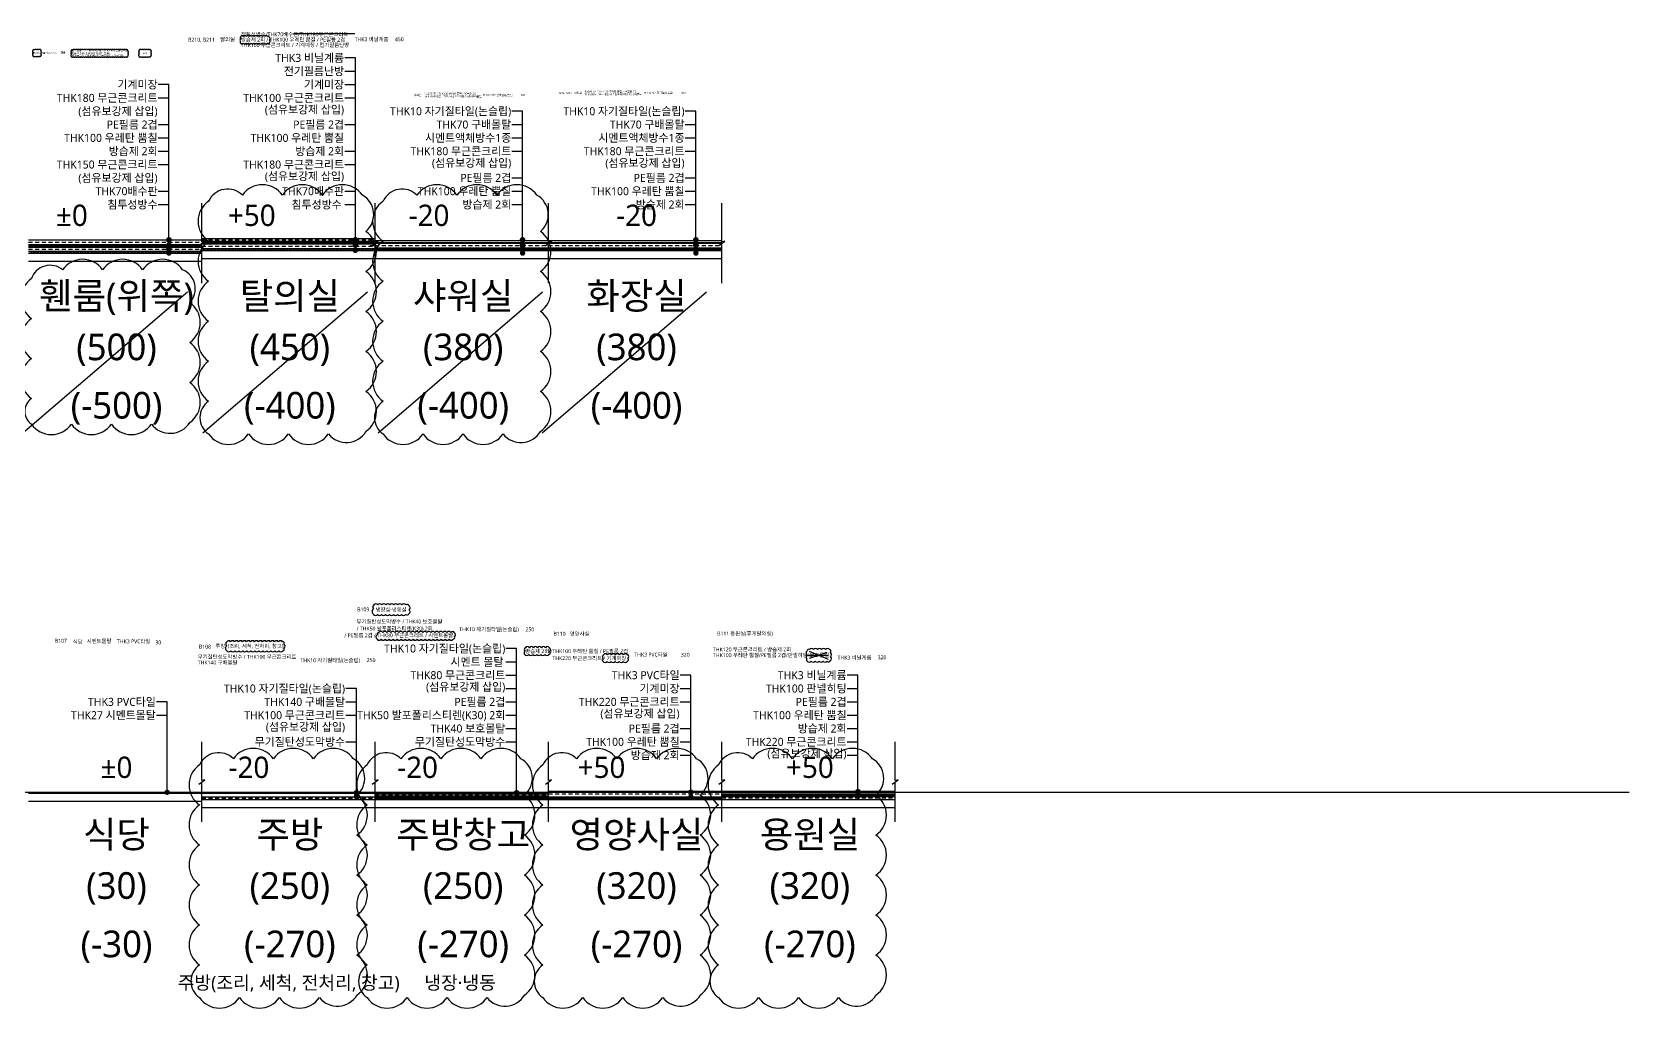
# Model space of a CAD drawing. Header units: millimetres. Extents: x 14892468 to 15300900, y -3565850 to -3401345.
# Drawn here: x 15048828 to 15108717, y -3485197 to -3448590 of the extents above; entities that cross this region are included whole.
import ezdxf
from ezdxf.enums import TextEntityAlignment as Align

# ---------------------------------------------------------------- set-up
doc = ezdxf.new("R2010")
doc.units = ezdxf.units.MM
doc.header["$LTSCALE"] = 100
doc.header["$MEASUREMENT"] = 0
doc.linetypes.add('ACAD_ISO03W100', pattern=[30, 12, -18])
doc.linetypes.add('HID', pattern=[2.5, 1.5, -1])
doc.layers.get('0').update_dxf_attribs({"linetype": 'CONTINUOUS'})
doc.layers.get('Defpoints').update_dxf_attribs({"color": 171, "linetype": 'CONTINUOUS'})
for name, color, linetype in [('FIN', 9, 'CONTINUOUS'), ('FIN(아스콘)', 3, 'CONTINUOUS'), ('HAT-252', 252, 'CONTINUOUS'), ('INS', 9, 'BATTING'), ('LED', 7, 'CONTINUOUS'), ('SYM', 7, 'CONTINUOUS'), ('TEXT(MIN)', 7, 'CONTINUOUS'), ('TEXT-기입', 6, 'CONTINUOUS'), ('wire-meshes', 1, 'CONTINUOUS'), ('배수판', 5, 'CONTINUOUS')]:
    doc.layers.add(name, color=color, linetype=linetype)
doc.layers.add('VE변경사항적용-20220616', color=10, linetype='CONTINUOUS', plot=False)
doc.styles.add('CGS', font='cgse', dxfattribs={"bigfont": 'cgs'})
doc.styles.add('나눔바른고딕', font='NanumBarunGothic.ttf')
doc.linetypes.add('BATTING', pattern='A,0.0001,-0.1,[134,ltypeshp.shx,S=0.1,R=0,X=-0.1,Y=0],-0.2,[134,ltypeshp.shx,S=0.1,R=180,X=0.1,Y=0],-0.1', length=0.4001)
doc.dimstyles.new('NDIM 1200', dxfattribs={"dimscale": 500, "dimtxt": 3, "dimasz": 1, "dimexe": 2, "dimexo": 2, "dimgap": 1, "dimtad": 1, "dimdec": 0, "dimdsep": 46, "dimtxsty": 'CGS', "dimblk": 'DOT0', "dimcen": 1, "dimdle": 8, "dimclrd": 2, "dimclre": 2, "dimclrt": 2, "dimadec": 0, "dimazin": 0, "dimtfac": 1, "dimtdec": 0, "dimtix": 1, "dimtmove": 2, "dimatfit": 3, "dimldrblk": 'DOT0', "dimfxl": 1, "dimtolj": 1, "dimtzin": 0, "dimlwd": -1, "dimlwe": -1, "dimarcsym": 0})

# ---------------------------------------------------------------- blocks, each defined once
blk = doc.blocks.new('DOT0')
blk.add_line((-3, 0), (3, 0))
at = {"color": 6}
blk.add_circle((0, 0), 0.75, dxfattribs=at)

msp = doc.modelspace()

# ---------------------------------------------------------------- hatches: boundary and pattern name
at = {"layer": 'LED'}
h = msp.add_hatch(color=256, dxfattribs=at)
h.dxf.hatch_style = 1
edge = h.paths.add_edge_path()
edge.add_arc((15053963.8, -3456387.3), 108, 0, 360)
h = msp.add_hatch(color=256, dxfattribs=at)
h.dxf.hatch_style = 1
edge = h.paths.add_edge_path()
edge.add_arc((15053963.8, -3456587.3), 108, 0, 360)
h = msp.add_hatch(color=256, dxfattribs=at)
h.dxf.hatch_style = 1
edge = h.paths.add_edge_path()
edge.add_arc((15053963.8, -3456727.3), 108, 0, 360)
h = msp.add_hatch(color=256, dxfattribs=at)
h.dxf.hatch_style = 1
edge = h.paths.add_edge_path()
edge.add_arc((15060956.8, -3456387.3), 108, 0, 360)
h = msp.add_hatch(color=256, dxfattribs=at)
h.dxf.hatch_style = 1
edge = h.paths.add_edge_path()
edge.add_arc((15060956.8, -3456587.3), 108, 0, 360)
h = msp.add_hatch(color=256, dxfattribs=at)
h.dxf.hatch_style = 1
edge = h.paths.add_edge_path()
edge.add_arc((15067224.8, -3456387.3), 108, 0, 360)
h = msp.add_hatch(color=256, dxfattribs=at)
h.dxf.hatch_style = 1
edge = h.paths.add_edge_path()
edge.add_arc((15067224.8, -3456587.3), 108, 0, 360)
h = msp.add_hatch(color=256, dxfattribs=at)
h.dxf.hatch_style = 1
edge = h.paths.add_edge_path()
edge.add_arc((15067224.8, -3456727.3), 108, 0, 360)
h = msp.add_hatch(color=256, dxfattribs=at)
h.dxf.hatch_style = 1
edge = h.paths.add_edge_path()
edge.add_arc((15073724.8, -3456387.3), 108, 0, 360)
h = msp.add_hatch(color=256, dxfattribs=at)
h.dxf.hatch_style = 1
edge = h.paths.add_edge_path()
edge.add_arc((15073724.8, -3456587.3), 108, 0, 360)
h = msp.add_hatch(color=256, dxfattribs=at)
h.dxf.hatch_style = 1
edge = h.paths.add_edge_path()
edge.add_arc((15073724.8, -3456727.3), 108, 0, 360)
h = msp.add_hatch(color=256, dxfattribs=at)
h.dxf.hatch_style = 1
edge = h.paths.add_edge_path()
edge.add_arc((15060994, -3477127.6), 108, 0, 360)
h = msp.add_hatch(color=256, dxfattribs=at)
h.dxf.hatch_style = 1
edge = h.paths.add_edge_path()
edge.add_arc((15067002, -3477127.6), 108, 0, 360)
h = msp.add_hatch(color=256, dxfattribs=at)
h.dxf.hatch_style = 1
edge = h.paths.add_edge_path()
edge.add_arc((15073538.8, -3477107.6), 108, 0, 360)
h = msp.add_hatch(color=256, dxfattribs=at)
h.dxf.hatch_style = 1
edge = h.paths.add_edge_path()
edge.add_arc((15079799.8, -3477087.6), 108, 0, 360)

# ---------------------------------------------------------------- linework, layer by layer
at = {"ltscale": 0.1}
for p, q in [((15060933.8, -3448656.4), (15058630.8, -3448656.4)), ((15061697, -3456507.3), (15061508.8, -3456507.3)), ((15061697, -3456607.3), (15061508.8, -3456607.3)), ((15048490.4, -3463619.1), (15054663.4, -3458336.5)), ((15055240, -3463619.1), (15061413, -3458336.5)), ((15061805.3, -3463619.1), (15067978.3, -3458336.5)), ((15067954.8, -3463619.1), (15074127.8, -3458336.5)), ((15077915.1, -3471967.3), (15078698.1, -3471967.3)), ((15077967, -3471818.6), (15078680, -3472117.6)), ((15077986, -3472079.6), (15078646, -3471849.6))]:
    msp.add_line(p, q, dxfattribs=at)
for points in [[(15056649.6, -3449014.5, 0.5205671), (15056749.6, -3449014.5, 0.5205671), (15056849.6, -3449014.5, 0.5205671), (15056949.6, -3449014.5, 0.5205671), (15057049.6, -3449014.5, 0.5205671), (15057149.6, -3449014.5, 0.5205671), (15057249.6, -3449014.5, 0.5205671), (15057349.6, -3449014.5, 0.5205671), (15057449.6, -3449014.5, 0.5205671), (15057549.6, -3449014.5, 0.5205671), (15057649.6, -3449014.5, 0.5205671), (15057730.3, -3448995.2, 0.5205671), (15057730.3, -3448895.2, 0.5205671), (15057730.3, -3448795.2, 0.5205671), (15057664.9, -3448760.6, 0.5205671), (15057564.9, -3448760.6, 0.5205671), (15057464.9, -3448760.6, 0.5205671), (15057364.9, -3448760.6, 0.5205671), (15057264.9, -3448760.6, 0.5205671), (15057164.9, -3448760.6, 0.5205671), (15057064.9, -3448760.6, 0.5205671), (15056964.9, -3448760.6, 0.5205671), (15056864.9, -3448760.6, 0.5205671), (15056764.9, -3448760.6, 0.5205671), (15056664.9, -3448760.6, 0.5205671), (15056649.6, -3448845.2, 0.5205671), (15056649.6, -3448945.2, 0.5205671)], [(15055448.4, -3463667.8, 0.5205671), (15056948.4, -3463667.8, 0.5205671), (15058448.4, -3463667.8, 0.5205671), (15059948.4, -3463667.8, 0.5205671), (15061353.5, -3463573, 0.5205671), (15061353.5, -3462073, 0.5205671), (15061353.5, -3460573, 0.5205671), (15061353.5, -3459073, 0.5205671), (15061353.5, -3457573, 0.5205671), (15061353.5, -3456073, 0.5205671), (15061217.8, -3454708.7, 0.5205671), (15059717.8, -3454708.7, 0.5205671), (15058217.8, -3454708.7, 0.5205671), (15056717.8, -3454708.7, 0.5205671), (15055448.4, -3454939.4, 0.5205671), (15055448.4, -3456439.4, 0.5205671), (15055448.4, -3457939.4, 0.5205671), (15055448.4, -3459439.4, 0.5205671), (15055448.4, -3460939.4, 0.5205671), (15055448.4, -3462439.4, 0.5205671)], [(15061993.4, -3463667.8, 0.5205671), (15063493.4, -3463667.8, 0.5205671), (15064993.4, -3463667.8, 0.5205671), (15066493.4, -3463667.8, 0.5205671), (15067898.5, -3463573, 0.5205671), (15067898.5, -3462073, 0.5205671), (15067898.5, -3460573, 0.5205671), (15067898.5, -3459073, 0.5205671), (15067898.5, -3457573, 0.5205671), (15067898.5, -3456073, 0.5205671), (15067762.8, -3454708.7, 0.5205671), (15066262.8, -3454708.7, 0.5205671), (15064762.8, -3454708.7, 0.5205671), (15063262.8, -3454708.7, 0.5205671), (15061993.4, -3454939.4, 0.5205671), (15061993.4, -3456439.4, 0.5205671), (15061993.4, -3457939.4, 0.5205671), (15061993.4, -3459439.4, 0.5205671), (15061993.4, -3460939.4, 0.5205671), (15061993.4, -3462439.4, 0.5205671)], [(15048808, -3463297.6, 0.5205671), (15050308, -3463297.6, 0.5205671), (15051808, -3463297.6, 0.5205671), (15053308, -3463297.6, 0.5205671), (15054748.4, -3463237.9, 0.5205671), (15054748.4, -3461737.9, 0.5205671), (15054748.4, -3460237.9, 0.5205671), (15054748.4, -3458737.9, 0.5205671), (15054478.4, -3457507.9, 0.5205671), (15052978.4, -3457507.9, 0.5205671), (15051478.4, -3457507.9, 0.5205671), (15049978.4, -3457507.9, 0.5205671), (15048808, -3457837.6, 0.5205671), (15048808, -3459337.6, 0.5205671), (15048808, -3460837.6, 0.5205671), (15048808, -3462337.6, 0.5205671)], [(15061640.9, -3470434.5, 0.5205671), (15061790.9, -3470434.5, 0.5205671), (15061940.9, -3470434.5, 0.5205671), (15062090.9, -3470434.5, 0.5205671), (15062240.9, -3470434.5, 0.5205671), (15062390.9, -3470434.5, 0.5205671), (15062540.9, -3470434.5, 0.5205671), (15062690.9, -3470434.5, 0.5205671), (15062840.9, -3470434.5, 0.5205671), (15062965.5, -3470409.2, 0.5205671), (15062965.5, -3470259.2, 0.5205671), (15062965.5, -3470109.2, 0.5205671), (15062846.9, -3470077.8, 0.5205671), (15062696.9, -3470077.8, 0.5205671), (15062546.9, -3470077.8, 0.5205671), (15062396.9, -3470077.8, 0.5205671), (15062246.9, -3470077.8, 0.5205671), (15062096.9, -3470077.8, 0.5205671), (15061946.9, -3470077.8, 0.5205671), (15061796.9, -3470077.8, 0.5205671), (15061646.9, -3470077.8, 0.5205671), (15061640.9, -3470221.7, 0.5205671)], [(15061770.4, -3471365.6, 0.5205671), (15061920.4, -3471365.6, 0.5205671), (15062070.4, -3471365.6, 0.5205671), (15062220.4, -3471365.6, 0.5205671), (15062370.4, -3471365.6, 0.5205671), (15062520.4, -3471365.6, 0.5205671), (15062670.4, -3471365.6, 0.5205671), (15062820.4, -3471365.6, 0.5205671), (15062970.4, -3471365.6, 0.5205671), (15063120.4, -3471365.6, 0.5205671), (15063270.4, -3471365.6, 0.5205671), (15063420.4, -3471365.6, 0.5205671), (15063570.4, -3471365.6, 0.5205671), (15063720.4, -3471365.6, 0.5205671), (15063870.4, -3471365.6, 0.5205671), (15064020.4, -3471365.6, 0.5205671), (15064170.4, -3471365.6, 0.5205671), (15064320.4, -3471365.6, 0.5205671), (15064470.4, -3471365.6, 0.5205671), (15064620.4, -3471365.6, 0.5205671), (15064674.1, -3471269.3, 0.5205671), (15064674.1, -3471119.3, 0.5205671), (15064534.9, -3471108.4, 0.5205671), (15064384.9, -3471108.4, 0.5205671), (15064234.9, -3471108.4, 0.5205671), (15064084.9, -3471108.4, 0.5205671), (15063934.9, -3471108.4, 0.5205671), (15063784.9, -3471108.4, 0.5205671), (15063634.9, -3471108.4, 0.5205671), (15063484.9, -3471108.4, 0.5205671), (15063334.9, -3471108.4, 0.5205671), (15063184.9, -3471108.4, 0.5205671), (15063034.9, -3471108.4, 0.5205671), (15062884.9, -3471108.4, 0.5205671), (15062734.9, -3471108.4, 0.5205671), (15062584.9, -3471108.4, 0.5205671), (15062434.9, -3471108.4, 0.5205671), (15062284.9, -3471108.4, 0.5205671), (15062134.9, -3471108.4, 0.5205671), (15061984.9, -3471108.4, 0.5205671), (15061834.9, -3471108.4, 0.5205671), (15061770.4, -3471193.9, 0.5205671)], [(15056132, -3471797.7, 0.5205671), (15056282, -3471797.7, 0.5205671), (15056432, -3471797.7, 0.5205671), (15056582, -3471797.7, 0.5205671), (15056732, -3471797.7, 0.5205671), (15056882, -3471797.7, 0.5205671), (15057032, -3471797.7, 0.5205671), (15057182, -3471797.7, 0.5205671), (15057332, -3471797.7, 0.5205671), (15057482, -3471797.7, 0.5205671), (15057632, -3471797.7, 0.5205671), (15057782, -3471797.7, 0.5205671), (15057932, -3471797.7, 0.5205671), (15058082, -3471797.7, 0.5205671), (15058232, -3471797.7, 0.5205671), (15058285.1, -3471700.8, 0.5205671), (15058285.1, -3471550.8, 0.5205671), (15058227.8, -3471458.1, 0.5205671), (15058077.8, -3471458.1, 0.5205671), (15057927.8, -3471458.1, 0.5205671), (15057777.8, -3471458.1, 0.5205671), (15057627.8, -3471458.1, 0.5205671), (15057477.8, -3471458.1, 0.5205671), (15057327.8, -3471458.1, 0.5205671), (15057177.8, -3471458.1, 0.5205671), (15057027.8, -3471458.1, 0.5205671), (15056877.8, -3471458.1, 0.5205671), (15056727.8, -3471458.1, 0.5205671), (15056577.8, -3471458.1, 0.5205671), (15056427.8, -3471458.1, 0.5205671), (15056277.8, -3471458.1, 0.5205671), (15056132, -3471462.3, 0.5205671), (15056132, -3471612.3, 0.5205671)], [(15067314.1, -3471935.3, 0.5205671), (15067464.1, -3471935.3, 0.5205671), (15067614.1, -3471935.3, 0.5205671), (15067764.1, -3471935.3, 0.5205671), (15067914.1, -3471935.3, 0.5205671), (15068064.1, -3471935.3, 0.5205671), (15068214.1, -3471935.3, 0.5205671), (15068246.2, -3471817.4, 0.5205671), (15068231.2, -3471682.4, 0.5205671), (15068081.2, -3471682.4, 0.5205671), (15067931.2, -3471682.4, 0.5205671), (15067781.2, -3471682.4, 0.5205671), (15067631.2, -3471682.4, 0.5205671), (15067481.2, -3471682.4, 0.5205671), (15067331.2, -3471682.4, 0.5205671), (15067314.1, -3471815.4, 0.5205671)], [(15077893.3, -3472186.5, 0.5205671), (15078043.3, -3472186.5, 0.5205671), (15078193.3, -3472186.5, 0.5205671), (15078343.3, -3472186.5, 0.5205671), (15078493.3, -3472186.5, 0.5205671), (15078643.3, -3472186.5, 0.5205671), (15078772.2, -3472165.4, 0.5205671), (15078772.2, -3472015.4, 0.5205671), (15078772.2, -3471865.4, 0.5205671), (15078738.8, -3471748.9, 0.5205671), (15078588.8, -3471748.9, 0.5205671), (15078438.8, -3471748.9, 0.5205671), (15078288.8, -3471748.9, 0.5205671), (15078138.8, -3471748.9, 0.5205671), (15077988.8, -3471748.9, 0.5205671), (15077893.3, -3471803.4, 0.5205671), (15077893.3, -3471953.4, 0.5205671), (15077893.3, -3472103.4, 0.5205671)], [(15070246.1, -3472200.3, 0.5205671), (15070396.1, -3472200.3, 0.5205671), (15070546.1, -3472200.3, 0.5205671), (15070696.1, -3472200.3, 0.5205671), (15070846.1, -3472200.3, 0.5205671), (15070996.1, -3472200.3, 0.5205671), (15071146.1, -3472200.3, 0.5205671), (15071178.2, -3472082.4, 0.5205671), (15071163.2, -3471947.4, 0.5205671), (15071013.2, -3471947.4, 0.5205671), (15070863.2, -3471947.4, 0.5205671), (15070713.2, -3471947.4, 0.5205671), (15070563.2, -3471947.4, 0.5205671), (15070413.2, -3471947.4, 0.5205671), (15070263.2, -3471947.4, 0.5205671), (15070246.1, -3472080.4, 0.5205671)], [(15055110.4, -3484806.8, 0.5205671), (15056610.4, -3484806.8, 0.5205671), (15058110.4, -3484806.8, 0.5205671), (15059610.4, -3484806.8, 0.5205671), (15061015.5, -3484712, 0.5205671), (15061015.5, -3483212, 0.5205671), (15061015.5, -3481712, 0.5205671), (15061015.5, -3480212, 0.5205671), (15061015.5, -3478712, 0.5205671), (15061015.5, -3477212, 0.5205671), (15060879.8, -3475847.7, 0.5205671), (15059379.8, -3475847.7, 0.5205671), (15057879.8, -3475847.7, 0.5205671), (15056379.8, -3475847.7, 0.5205671), (15055110.4, -3476078.4, 0.5205671), (15055110.4, -3477578.4, 0.5205671), (15055110.4, -3479078.4, 0.5205671), (15055110.4, -3480578.4, 0.5205671), (15055110.4, -3482078.4, 0.5205671), (15055110.4, -3483578.4, 0.5205671)], [(15061395.4, -3484806.8, 0.5205671), (15062895.4, -3484806.8, 0.5205671), (15064395.4, -3484806.8, 0.5205671), (15065895.4, -3484806.8, 0.5205671), (15067300.5, -3484712, 0.5205671), (15067300.5, -3483212, 0.5205671), (15067300.5, -3481712, 0.5205671), (15067300.5, -3480212, 0.5205671), (15067300.5, -3478712, 0.5205671), (15067300.5, -3477212, 0.5205671), (15067164.8, -3475847.7, 0.5205671), (15065664.8, -3475847.7, 0.5205671), (15064164.8, -3475847.7, 0.5205671), (15062664.8, -3475847.7, 0.5205671), (15061395.4, -3476078.4, 0.5205671), (15061395.4, -3477578.4, 0.5205671), (15061395.4, -3479078.4, 0.5205671), (15061395.4, -3480578.4, 0.5205671), (15061395.4, -3482078.4, 0.5205671), (15061395.4, -3483578.4, 0.5205671)], [(15067984.4, -3484806.8, 0.5205671), (15069484.4, -3484806.8, 0.5205671), (15070984.4, -3484806.8, 0.5205671), (15072484.4, -3484806.8, 0.5205671), (15073889.5, -3484712, 0.5205671), (15073889.5, -3483212, 0.5205671), (15073889.5, -3481712, 0.5205671), (15073889.5, -3480212, 0.5205671), (15073889.5, -3478712, 0.5205671), (15073889.5, -3477212, 0.5205671), (15073753.8, -3475847.7, 0.5205671), (15072253.8, -3475847.7, 0.5205671), (15070753.8, -3475847.7, 0.5205671), (15069253.8, -3475847.7, 0.5205671), (15067984.4, -3476078.4, 0.5205671), (15067984.4, -3477578.4, 0.5205671), (15067984.4, -3479078.4, 0.5205671), (15067984.4, -3480578.4, 0.5205671), (15067984.4, -3482078.4, 0.5205671), (15067984.4, -3483578.4, 0.5205671)], [(15074573.4, -3484806.8, 0.5205671), (15076073.4, -3484806.8, 0.5205671), (15077573.4, -3484806.8, 0.5205671), (15079073.4, -3484806.8, 0.5205671), (15080478.5, -3484712, 0.5205671), (15080478.5, -3483212, 0.5205671), (15080478.5, -3481712, 0.5205671), (15080478.5, -3480212, 0.5205671), (15080478.5, -3478712, 0.5205671), (15080478.5, -3477212, 0.5205671), (15080342.8, -3475847.7, 0.5205671), (15078842.8, -3475847.7, 0.5205671), (15077342.8, -3475847.7, 0.5205671), (15075842.8, -3475847.7, 0.5205671), (15074573.4, -3476078.4, 0.5205671), (15074573.4, -3477578.4, 0.5205671), (15074573.4, -3479078.4, 0.5205671), (15074573.4, -3480578.4, 0.5205671), (15074573.4, -3482078.4, 0.5205671), (15074573.4, -3483578.4, 0.5205671)]]:
    msp.add_lwpolyline(points, format="xyb", close=True)
at = {"color": 2, "ltscale": 0.1}
for points in [[(15055197, -3456787.3), (15061697, -3456787.3)], [(15061697, -3456787.3), (15068197, -3456787.3)], [(15068197, -3456787.3), (15074697, -3456787.3)], [(15048697, -3456887.3), (15055197, -3456887.3)], [(15048697, -3457187.3), (15055197, -3457187.3)], [(15055197, -3457087.3), (15061697, -3457087.3)], [(15061697, -3457087.3), (15068197, -3457087.3)], [(15068197, -3457087.3), (15074697, -3457087.3)], [(15048697, -3477137.6), (15055197, -3477137.6)], [(15048697, -3477437.6), (15055197, -3477437.6)], [(15055197, -3477377.6), (15061697, -3477377.6)], [(15055197, -3477677.6), (15061697, -3477677.6)], [(15061697, -3477377.6), (15068197, -3477377.6)], [(15061697, -3477677.6), (15068197, -3477677.6)], [(15068197, -3477377.6), (15074697, -3477377.6)], [(15068197, -3477677.6), (15074697, -3477677.6)], [(15074697, -3477377.6), (15081197, -3477377.6)], [(15074697, -3477677.6), (15081197, -3477677.6)]]:
    msp.add_lwpolyline(points, dxfattribs=at)
at = {"layer": 'Defpoints', "ltscale": 0.1}
msp.add_line((15108716.8, -3477107.6), (14988529.8, -3477107.6), dxfattribs=at)
at = {"layer": 'FIN', "ltscale": 0.1}
for points in [[(15055197, -3456337.3), (15061697, -3456337.3)], [(15061697, -3456407.3), (15068197, -3456407.3)], [(15061697, -3456417.3), (15068197, -3456417.3)], [(15068197, -3456407.3), (15074697, -3456407.3)], [(15068197, -3456417.3), (15074697, -3456417.3)], [(15048697, -3477107.6), (15055197, -3477107.6)], [(15048697, -3477110.6), (15055197, -3477110.6)], [(15055197, -3477127.6), (15061697, -3477127.6)], [(15055197, -3477137.6), (15061697, -3477137.6)], [(15061697, -3477127.6), (15068197, -3477127.6)], [(15061697, -3477137.6), (15068197, -3477137.6)], [(15068197, -3477057.6), (15074697, -3477057.6)], [(15074697, -3477057.6), (15081197, -3477057.6)], [(15074697, -3477060.6), (15081197, -3477060.6)], [(15061697, -3477337.6), (15068197, -3477337.6)]]:
    msp.add_lwpolyline(points, dxfattribs=at)
at = {"layer": 'FIN(아스콘)', "ltscale": 0.1}
for points in [[(15048697, -3456387.3), (15055197, -3456387.3)], [(15048697, -3456567.3), (15055197, -3456567.3)], [(15048697, -3456667.3), (15055197, -3456667.3)], [(15055197, -3456340.3), (15061697, -3456340.3)], [(15055197, -3456437.3), (15061697, -3456437.3)], [(15055197, -3456537.3), (15061697, -3456537.3)], [(15055197, -3456717.3), (15061697, -3456717.3)], [(15061697, -3456507.3), (15068197, -3456507.3)], [(15061697, -3456687.3), (15068197, -3456687.3)], [(15068197, -3456507.3), (15074697, -3456507.3)], [(15068197, -3456687.3), (15074697, -3456687.3)], [(15048697, -3456817.3), (15055197, -3456817.3)], [(15068197, -3477060.6), (15074697, -3477060.6)], [(15055197, -3477277.6), (15061697, -3477277.6)], [(15061697, -3477157.6), (15068197, -3477157.6)], [(15061697, -3477237.6), (15068197, -3477237.6)], [(15068197, -3477277.6), (15074697, -3477277.6)], [(15074697, -3477157.6), (15081197, -3477157.6)], [(15074697, -3477257.6), (15081197, -3477257.6)]]:
    msp.add_lwpolyline(points, dxfattribs=at)
at = {"layer": 'HAT-252', "linetype": 'HID', "ltscale": 0.1}
for points in [[(15061697, -3456782.3), (15055197, -3456782.3)], [(15061697, -3456497.3), (15068197, -3456497.3)], [(15068197, -3456497.3), (15074697, -3456497.3)], [(15055197, -3456882.3), (15048697, -3456882.3)], [(15055196.3, -3477372.6), (15061696.3, -3477372.6)], [(15061696.3, -3477372.6), (15068196.3, -3477372.6)]]:
    msp.add_lwpolyline(points, dxfattribs=at)
at = {"layer": 'HAT-252', "ltscale": 0.1}
for points in [[(15061697, -3456487.3), (15068197, -3456487.3)], [(15068197, -3456487.3), (15074697, -3456487.3)]]:
    msp.add_lwpolyline(points, dxfattribs=at)
at = {"layer": 'INS', "ltscale": 1.2}
for points in [[(15048697, -3456617.3), (15055197, -3456617.3)], [(15055197, -3456487.3), (15061697, -3456487.3)], [(15061697, -3456737.3), (15068197, -3456737.3)], [(15068197, -3456737.3), (15074697, -3456737.3)], [(15068197, -3477327.6), (15074697, -3477327.6)], [(15074697, -3477207.6), (15081197, -3477207.6)]]:
    msp.add_lwpolyline(points, dxfattribs=at)
at = {"layer": 'INS', "ltscale": 0.6}
for points in [[(15061697, -3477262.6), (15068197, -3477262.6)], [(15061697, -3477312.6), (15068197, -3477312.6)]]:
    msp.add_lwpolyline(points, dxfattribs=at)
at = {"layer": 'INS', "linetype": 'Continuous', "ltscale": 0.1}
msp.add_lwpolyline([(15061697, -3477287.6), (15068197, -3477287.6)], dxfattribs=at)
at = {"layer": 'SYM', "color": 251, "ltscale": 1000, "true_color": 0x636466}
for points in [[(15055197, -3458014.9), (15055197, -3456568.9), (15055087, -3456595.9), (15055307, -3456433.9), (15055197, -3456460.9), (15055197, -3455014.9)], [(15061697, -3458014.9), (15061697, -3456568.9), (15061587, -3456595.9), (15061807, -3456433.9), (15061697, -3456460.9), (15061697, -3455014.9)], [(15068197, -3458014.9), (15068197, -3456568.9), (15068087, -3456595.9), (15068307, -3456433.9), (15068197, -3456460.9), (15068197, -3455014.9)], [(15074697, -3458014.9), (15074697, -3456568.9), (15074587, -3456595.9), (15074807, -3456433.9), (15074697, -3456460.9), (15074697, -3455014.9)], [(15055197, -3478215.2), (15055197, -3476769.2), (15055087, -3476796.2), (15055307, -3476634.2), (15055197, -3476661.2), (15055197, -3475215.2)], [(15061697, -3478215.2), (15061697, -3476769.2), (15061587, -3476796.2), (15061807, -3476634.2), (15061697, -3476661.2), (15061697, -3475215.2)], [(15068197, -3478215.2), (15068197, -3476769.2), (15068087, -3476796.2), (15068307, -3476634.2), (15068197, -3476661.2), (15068197, -3475215.2)], [(15074697, -3478215.2), (15074697, -3476769.2), (15074587, -3476796.2), (15074807, -3476634.2), (15074697, -3476661.2), (15074697, -3475215.2)], [(15081197, -3478215.2), (15081197, -3476769.2), (15081087, -3476796.2), (15081307, -3476634.2), (15081197, -3476661.2), (15081197, -3475215.2)]]:
    msp.add_lwpolyline(points, dxfattribs=at)
at = {"layer": 'TEXT(MIN)', "ltscale": 10000}
for p, q in [((15060556.8, -3450062.7), (15060956.8, -3450062.7)), ((15060556.8, -3450562.7), (15060956.8, -3450562.7)), ((15053563.8, -3451062.7), (15053963.8, -3451062.7)), ((15060556.8, -3451062.7), (15060956.8, -3451062.7)), ((15053563.8, -3452062.7), (15053963.8, -3452062.7)), ((15053563.8, -3452562.7), (15053963.8, -3452562.7)), ((15060556.8, -3452062.7), (15060956.8, -3452062.7)), ((15066824.8, -3452062.7), (15067224.8, -3452062.7)), ((15066824.8, -3452562.7), (15067224.8, -3452562.7)), ((15073324.8, -3452062.7), (15073724.8, -3452062.7)), ((15073324.8, -3452562.7), (15073724.8, -3452562.7)), ((15053563.8, -3453062.7), (15053963.8, -3453062.7)), ((15060556.8, -3453062.7), (15060956.8, -3453062.7)), ((15066824.8, -3453062.7), (15067224.8, -3453062.7)), ((15073324.8, -3453062.7), (15073724.8, -3453062.7)), ((15053563.8, -3453562.7), (15053963.8, -3453562.7)), ((15060556.8, -3453562.7), (15060956.8, -3453562.7)), ((15066824.8, -3454062.7), (15067224.8, -3454062.7)), ((15073324.8, -3454062.7), (15073724.8, -3454062.7)), ((15053563.8, -3454562.7), (15053963.8, -3454562.7)), ((15060556.8, -3454562.7), (15060956.8, -3454562.7)), ((15066824.8, -3454562.7), (15067224.8, -3454562.7)), ((15073324.8, -3454562.7), (15073724.8, -3454562.7)), ((15053563.8, -3455062.7), (15053963.8, -3455062.7)), ((15060556.8, -3455062.7), (15060956.8, -3455062.7)), ((15066824.8, -3455062.7), (15067224.8, -3455062.7)), ((15073324.8, -3455062.7), (15073724.8, -3455062.7)), ((15066602, -3472213), (15067002, -3472213)), ((15066602, -3472713), (15067002, -3472713)), ((15066602, -3473213), (15067002, -3473213)), ((15073138.8, -3473213), (15073538.8, -3473213)), ((15079399.8, -3473213), (15079799.8, -3473213)), ((15060594, -3473713), (15060994, -3473713)), ((15066602, -3473713), (15067002, -3473713)), ((15073138.8, -3473713), (15073538.8, -3473713)), ((15079399.8, -3473713), (15079799.8, -3473713)), ((15053499, -3474213), (15053899, -3474213)), ((15060594, -3474213), (15060994, -3474213)), ((15066602, -3474213), (15067002, -3474213)), ((15066602, -3474713), (15067002, -3474713)), ((15073138.8, -3474713), (15073538.8, -3474713)), ((15079399.8, -3474213), (15079799.8, -3474213)), ((15079399.8, -3474713), (15079799.8, -3474713)), ((15060594, -3475213), (15060994, -3475213)), ((15066602, -3475213), (15067002, -3475213)), ((15073138.8, -3475213), (15073538.8, -3475213)), ((15079399.8, -3475213), (15079799.8, -3475213)), ((15073138.8, -3475713), (15073538.8, -3475713)), ((15079399.8, -3475713), (15079799.8, -3475713))]:
    msp.add_line(p, q, dxfattribs=at)
at = {"layer": 'VE변경사항적용-20220616', "linetype": 'ACAD_ISO03W100'}
for points in [[(15048868.2, -3449492.9, 0.5205671), (15048943.2, -3449492.9, 0.5205671), (15049018.2, -3449492.9, 0.5205671), (15049093.2, -3449492.9, 0.5205671), (15049162, -3449486.7, 0.5205671), (15049162, -3449411.7, 0.5205671), (15049162, -3449336.7, 0.5205671), (15049158.4, -3449265.3, 0.5205671), (15049083.4, -3449265.3, 0.5205671), (15049008.4, -3449265.3, 0.5205671), (15048933.4, -3449265.3, 0.5205671), (15048868.2, -3449275.1, 0.5205671), (15048868.2, -3449350.1, 0.5205671), (15048868.2, -3449425.1, 0.5205671)], [(15050309.2, -3449514.5, 0.5205671), (15050384.2, -3449514.5, 0.5205671), (15050459.2, -3449514.5, 0.5205671), (15050534.2, -3449514.5, 0.5205671), (15050609.2, -3449514.5, 0.5205671), (15050684.2, -3449514.5, 0.5205671), (15050759.2, -3449514.5, 0.5205671), (15050834.2, -3449514.5, 0.5205671), (15050909.2, -3449514.5, 0.5205671), (15050984.2, -3449514.5, 0.5205671), (15051059.2, -3449514.5, 0.5205671), (15051134.2, -3449514.5, 0.5205671), (15051209.2, -3449514.5, 0.5205671), (15051284.2, -3449514.5, 0.5205671), (15051359.2, -3449514.5, 0.5205671), (15051434.2, -3449514.5, 0.5205671), (15051509.2, -3449514.5, 0.5205671), (15051584.2, -3449514.5, 0.5205671), (15051659.2, -3449514.5, 0.5205671), (15051734.2, -3449514.5, 0.5205671), (15051809.2, -3449514.5, 0.5205671), (15051884.2, -3449514.5, 0.5205671), (15051959.2, -3449514.5, 0.5205671), (15052034.2, -3449514.5, 0.5205671), (15052109.2, -3449514.5, 0.5205671), (15052184.2, -3449514.5, 0.5205671), (15052259.2, -3449514.5, 0.5205671), (15052334.2, -3449514.5, 0.5205671), (15052409.2, -3449514.5, 0.5205671), (15052427.4, -3449457.7, 0.5205671), (15052427.4, -3449382.7, 0.5205671), (15052427.4, -3449307.7, 0.5205671), (15052395.1, -3449265, 0.5205671), (15052320.1, -3449265, 0.5205671), (15052245.1, -3449265, 0.5205671), (15052170.1, -3449265, 0.5205671), (15052095.1, -3449265, 0.5205671), (15052020.1, -3449265, 0.5205671), (15051945.1, -3449265, 0.5205671), (15051870.1, -3449265, 0.5205671), (15051795.1, -3449265, 0.5205671), (15051720.1, -3449265, 0.5205671), (15051645.1, -3449265, 0.5205671), (15051570.1, -3449265, 0.5205671), (15051495.1, -3449265, 0.5205671), (15051420.1, -3449265, 0.5205671), (15051345.1, -3449265, 0.5205671), (15051270.1, -3449265, 0.5205671), (15051195.1, -3449265, 0.5205671), (15051120.1, -3449265, 0.5205671), (15051045.1, -3449265, 0.5205671), (15050970.1, -3449265, 0.5205671), (15050895.1, -3449265, 0.5205671), (15050820.1, -3449265, 0.5205671), (15050745.1, -3449265, 0.5205671), (15050670.1, -3449265, 0.5205671), (15050595.1, -3449265, 0.5205671), (15050520.1, -3449265, 0.5205671), (15050445.1, -3449265, 0.5205671), (15050370.1, -3449265, 0.5205671), (15050309.2, -3449279.1, 0.5205671), (15050309.2, -3449354.1, 0.5205671), (15050309.2, -3449429.1, 0.5205671)], [(15052849, -3449512.3, 0.5205671), (15052924, -3449512.3, 0.5205671), (15052999, -3449512.3, 0.5205671), (15053074, -3449512.3, 0.5205671), (15053149, -3449512.3, 0.5205671), (15053224, -3449512.3, 0.5205671), (15053287, -3449500.2, 0.5205671), (15053287, -3449425.2, 0.5205671), (15053287, -3449350.2, 0.5205671), (15053287, -3449275.2, 0.5205671), (15053222.2, -3449265, 0.5205671), (15053147.2, -3449265, 0.5205671), (15053072.2, -3449265, 0.5205671), (15052997.2, -3449265, 0.5205671), (15052922.2, -3449265, 0.5205671), (15052849, -3449266.8, 0.5205671), (15052849, -3449341.8, 0.5205671), (15052849, -3449416.8, 0.5205671)]]:
    msp.add_lwpolyline(points, format="xyb", close=True, dxfattribs=at)
at = {"layer": 'wire-meshes', "linetype": 'HID'}
for points in [[(15048697, -3456477.3), (15055197, -3456477.3)], [(15048697, -3456742.3), (15055197, -3456742.3)], [(15055197, -3456387.3), (15061697, -3456387.3)], [(15055197, -3456627.3), (15061697, -3456627.3)], [(15061697, -3456597.3), (15068197, -3456597.3)], [(15068197, -3456597.3), (15074697, -3456597.3)], [(15055197, -3477327.6), (15061697, -3477327.6)], [(15061697, -3477197.6), (15068197, -3477197.6)], [(15068197, -3477167.6), (15074697, -3477167.6)], [(15074697, -3477317.6), (15081197, -3477317.6)]]:
    msp.add_lwpolyline(points, dxfattribs=at)
at = {"layer": '배수판'}
for points in [[(15055197, -3456717.3), (15055236.7, -3456717.3), (15055264.5, -3456782.3), (15055304.3, -3456782.3), (15055332, -3456717.3), (15055371.8, -3456717.3), (15055399.5, -3456782.3), (15055439.3, -3456782.3), (15055467.1, -3456717.3), (15055506.8, -3456717.3), (15055534.6, -3456782.3), (15055574.3, -3456782.3), (15055602.1, -3456717.3), (15055641.8, -3456717.3), (15055669.6, -3456782.3), (15055709.3, -3456782.3), (15055737.1, -3456717.3), (15055776.8, -3456717.3), (15055804.6, -3456782.3), (15055844.3, -3456782.3), (15055872.1, -3456717.3), (15055911.8, -3456717.3), (15055939.6, -3456782.3), (15055979.3, -3456782.3), (15056007.1, -3456717.3), (15056046.8, -3456717.3), (15056074.6, -3456782.3), (15056114.3, -3456782.3), (15056142.1, -3456717.3), (15056181.8, -3456717.3), (15056209.6, -3456782.3), (15056249.3, -3456782.3), (15056277.1, -3456717.3), (15056316.9, -3456717.3), (15056344.6, -3456782.3), (15056384.4, -3456782.3), (15056412.1, -3456717.3), (15056451.9, -3456717.3), (15056479.6, -3456782.3), (15056519.4, -3456782.3), (15056547.2, -3456717.3), (15056586.9, -3456717.3), (15056614.7, -3456782.3), (15056654.4, -3456782.3), (15056682.2, -3456717.3), (15056721.9, -3456717.3), (15056749.7, -3456782.3), (15056789.4, -3456782.3), (15056817.2, -3456717.3), (15056856.9, -3456717.3), (15056884.7, -3456782.3), (15056924.4, -3456782.3), (15056952.2, -3456717.3), (15056991.9, -3456717.3), (15057019.7, -3456782.3), (15057059.4, -3456782.3), (15057087.2, -3456717.3), (15057126.9, -3456717.3), (15057154.7, -3456782.3), (15057194.4, -3456782.3), (15057222.2, -3456717.3), (15057261.9, -3456717.3), (15057289.7, -3456782.3), (15057329.4, -3456782.3), (15057357.2, -3456717.3), (15057397, -3456717.3), (15057424.7, -3456782.3), (15057464.5, -3456782.3), (15057492.2, -3456717.3), (15057532, -3456717.3), (15057559.8, -3456782.3), (15057599.5, -3456782.3), (15057627.3, -3456717.3), (15057667, -3456717.3), (15057694.8, -3456782.3), (15057734.5, -3456782.3), (15057762.3, -3456717.3), (15057802, -3456717.3), (15057829.8, -3456782.3), (15057869.5, -3456782.3), (15057897.3, -3456717.3), (15057937, -3456717.3), (15057964.8, -3456782.3), (15058004.5, -3456782.3), (15058032.3, -3456717.3), (15058072, -3456717.3), (15058099.8, -3456782.3), (15058139.5, -3456782.3), (15058167.3, -3456717.3), (15058207, -3456717.3), (15058234.8, -3456782.3), (15058274.5, -3456782.3), (15058302.3, -3456717.3), (15058342, -3456717.3), (15058369.8, -3456782.3), (15058409.5, -3456782.3), (15058437.3, -3456717.3), (15058477.1, -3456717.3), (15058504.8, -3456782.3), (15058544.6, -3456782.3), (15058572.3, -3456717.3), (15058612.1, -3456717.3), (15058639.9, -3456782.3), (15058679.6, -3456782.3), (15058707.4, -3456717.3), (15058747.1, -3456717.3), (15058774.9, -3456782.3), (15058814.6, -3456782.3), (15058842.4, -3456717.3), (15058882.1, -3456717.3), (15058909.9, -3456782.3), (15058949.6, -3456782.3), (15058977.4, -3456717.3), (15059017.1, -3456717.3), (15059044.9, -3456782.3), (15059084.6, -3456782.3), (15059112.4, -3456717.3), (15059152.1, -3456717.3), (15059179.9, -3456782.3), (15059219.6, -3456782.3), (15059247.4, -3456717.3), (15059287.1, -3456717.3), (15059314.9, -3456782.3), (15059354.6, -3456782.3), (15059382.4, -3456717.3), (15059422.1, -3456717.3), (15059449.9, -3456782.3), (15059489.7, -3456782.3), (15059517.4, -3456717.3), (15059557.2, -3456717.3), (15059584.9, -3456782.3), (15059624.7, -3456782.3), (15059652.4, -3456717.3), (15059692.2, -3456717.3), (15059720, -3456782.3), (15059759.7, -3456782.3), (15059787.5, -3456717.3), (15059827.2, -3456717.3), (15059855, -3456782.3), (15059894.7, -3456782.3), (15059922.5, -3456717.3), (15059962.2, -3456717.3), (15059990, -3456782.3), (15060029.7, -3456782.3), (15060057.5, -3456717.3), (15060097.2, -3456717.3), (15060125, -3456782.3), (15060164.7, -3456782.3), (15060192.5, -3456717.3), (15060232.2, -3456717.3), (15060260, -3456782.3), (15060299.7, -3456782.3), (15060327.5, -3456717.3), (15060367.2, -3456717.3), (15060395, -3456782.3), (15060434.7, -3456782.3), (15060462.5, -3456717.3), (15060502.2, -3456717.3), (15060530, -3456782.3), (15060569.8, -3456782.3), (15060597.5, -3456717.3), (15060637.3, -3456717.3), (15060665, -3456782.3), (15060704.8, -3456782.3), (15060732.6, -3456717.3), (15060772.3, -3456717.3), (15060800.1, -3456782.3), (15060839.8, -3456782.3), (15060867.6, -3456717.3), (15060907.3, -3456717.3), (15060935.1, -3456782.3), (15060974.8, -3456782.3), (15061002.6, -3456717.3), (15061042.3, -3456717.3), (15061070.1, -3456782.3), (15061109.8, -3456782.3), (15061137.6, -3456717.3), (15061177.3, -3456717.3), (15061205.1, -3456782.3), (15061244.8, -3456782.3), (15061272.6, -3456717.3), (15061312.3, -3456717.3), (15061340.1, -3456782.3), (15061379.8, -3456782.3), (15061407.6, -3456717.3), (15061447.3, -3456717.3), (15061475.1, -3456782.3), (15061514.8, -3456782.3), (15061542.6, -3456717.3), (15061582.3, -3456717.3), (15061610.1, -3456782.3), (15061649.9, -3456782.3), (15061677.6, -3456717.3), (15061697, -3456717.3)], [(15048804.3, -3456882.3), (15048832, -3456817.3), (15048871.8, -3456817.3), (15048899.5, -3456882.3), (15048939.3, -3456882.3), (15048967.1, -3456817.3), (15049006.8, -3456817.3), (15049034.6, -3456882.3), (15049074.3, -3456882.3), (15049102.1, -3456817.3), (15049141.8, -3456817.3), (15049169.6, -3456882.3), (15049209.3, -3456882.3), (15049237.1, -3456817.3), (15049276.8, -3456817.3), (15049304.6, -3456882.3), (15049344.3, -3456882.3), (15049372.1, -3456817.3), (15049411.8, -3456817.3), (15049439.6, -3456882.3), (15049479.3, -3456882.3), (15049507.1, -3456817.3), (15049546.8, -3456817.3), (15049574.6, -3456882.3), (15049614.3, -3456882.3), (15049642.1, -3456817.3), (15049681.8, -3456817.3), (15049709.6, -3456882.3), (15049749.3, -3456882.3), (15049777.1, -3456817.3), (15049816.9, -3456817.3), (15049844.6, -3456882.3), (15049884.4, -3456882.3), (15049912.1, -3456817.3), (15049951.9, -3456817.3), (15049979.6, -3456882.3), (15050019.4, -3456882.3), (15050047.2, -3456817.3), (15050086.9, -3456817.3), (15050114.7, -3456882.3), (15050154.4, -3456882.3), (15050182.2, -3456817.3), (15050221.9, -3456817.3), (15050249.7, -3456882.3), (15050289.4, -3456882.3), (15050317.2, -3456817.3), (15050356.9, -3456817.3), (15050384.7, -3456882.3), (15050424.4, -3456882.3), (15050452.2, -3456817.3), (15050491.9, -3456817.3), (15050519.7, -3456882.3), (15050559.4, -3456882.3), (15050587.2, -3456817.3), (15050626.9, -3456817.3), (15050654.7, -3456882.3), (15050694.4, -3456882.3), (15050722.2, -3456817.3), (15050761.9, -3456817.3), (15050789.7, -3456882.3), (15050829.4, -3456882.3), (15050857.2, -3456817.3), (15050897, -3456817.3), (15050924.7, -3456882.3), (15050964.5, -3456882.3), (15050992.2, -3456817.3), (15051032, -3456817.3), (15051059.8, -3456882.3), (15051099.5, -3456882.3), (15051127.3, -3456817.3), (15051167, -3456817.3), (15051194.8, -3456882.3), (15051234.5, -3456882.3), (15051262.3, -3456817.3), (15051302, -3456817.3), (15051329.8, -3456882.3), (15051369.5, -3456882.3), (15051397.3, -3456817.3), (15051437, -3456817.3), (15051464.8, -3456882.3), (15051504.5, -3456882.3), (15051532.3, -3456817.3), (15051572, -3456817.3), (15051599.8, -3456882.3), (15051639.5, -3456882.3), (15051667.3, -3456817.3), (15051707, -3456817.3), (15051734.8, -3456882.3), (15051774.5, -3456882.3), (15051802.3, -3456817.3), (15051842, -3456817.3), (15051869.8, -3456882.3), (15051909.5, -3456882.3), (15051937.3, -3456817.3), (15051977.1, -3456817.3), (15052004.8, -3456882.3), (15052044.6, -3456882.3), (15052072.3, -3456817.3), (15052112.1, -3456817.3), (15052139.9, -3456882.3), (15052179.6, -3456882.3), (15052207.4, -3456817.3), (15052247.1, -3456817.3), (15052274.9, -3456882.3), (15052314.6, -3456882.3), (15052342.4, -3456817.3), (15052382.1, -3456817.3), (15052409.9, -3456882.3), (15052449.6, -3456882.3), (15052477.4, -3456817.3), (15052517.1, -3456817.3), (15052544.9, -3456882.3), (15052584.6, -3456882.3), (15052612.4, -3456817.3), (15052652.1, -3456817.3), (15052679.9, -3456882.3), (15052719.6, -3456882.3), (15052747.4, -3456817.3), (15052787.1, -3456817.3), (15052814.9, -3456882.3), (15052854.6, -3456882.3), (15052882.4, -3456817.3), (15052922.1, -3456817.3), (15052949.9, -3456882.3), (15052989.7, -3456882.3), (15053017.4, -3456817.3), (15053057.2, -3456817.3), (15053084.9, -3456882.3), (15053124.7, -3456882.3), (15053152.4, -3456817.3), (15053192.2, -3456817.3), (15053220, -3456882.3), (15053259.7, -3456882.3), (15053287.5, -3456817.3), (15053327.2, -3456817.3), (15053355, -3456882.3), (15053394.7, -3456882.3), (15053422.5, -3456817.3), (15053462.2, -3456817.3), (15053490, -3456882.3), (15053529.7, -3456882.3), (15053557.5, -3456817.3), (15053597.2, -3456817.3), (15053625, -3456882.3), (15053664.7, -3456882.3), (15053692.5, -3456817.3), (15053732.2, -3456817.3), (15053760, -3456882.3), (15053799.7, -3456882.3), (15053827.5, -3456817.3), (15053867.2, -3456817.3), (15053895, -3456882.3), (15053934.7, -3456882.3), (15053962.5, -3456817.3), (15054002.2, -3456817.3), (15054030, -3456882.3), (15054069.8, -3456882.3), (15054097.5, -3456817.3), (15054137.3, -3456817.3), (15054165, -3456882.3), (15054204.8, -3456882.3), (15054232.6, -3456817.3), (15054272.3, -3456817.3), (15054300.1, -3456882.3), (15054339.8, -3456882.3), (15054367.6, -3456817.3), (15054407.3, -3456817.3), (15054435.1, -3456882.3), (15054474.8, -3456882.3), (15054502.6, -3456817.3), (15054542.3, -3456817.3), (15054570.1, -3456882.3), (15054609.8, -3456882.3), (15054637.6, -3456817.3), (15054677.3, -3456817.3), (15054705.1, -3456882.3), (15054744.8, -3456882.3), (15054772.6, -3456817.3), (15054812.3, -3456817.3), (15054840.1, -3456882.3), (15054879.8, -3456882.3), (15054907.6, -3456817.3), (15054947.3, -3456817.3), (15054975.1, -3456882.3), (15055014.8, -3456882.3), (15055042.6, -3456817.3), (15055082.3, -3456817.3), (15055110.1, -3456882.3), (15055149.9, -3456882.3), (15055177.6, -3456817.3), (15055197, -3456817.3)]]:
    msp.add_lwpolyline(points, dxfattribs=at)

# ---------------------------------------------------------------- texts
at = {"layer": 'Defpoints', "style": '나눔바른고딕'}
msp.add_text('위쪽코어(석고보드)', height=50, dxfattribs=at).set_placement((15049197, -3449412))
at = {"layer": 'TEXT(MIN)', "style": '나눔바른고딕'}
for s, p in [('THK3 비닐계륨', (15060532.2, -3449562.7)), ('전기필름난방', (15060532.2, -3450062.7)), ('기계미장', (15053539.2, -3450562.7)), ('기계미장', (15060532.2, -3450562.7)), ('THK180 무근콘크리트', (15053539.2, -3451062.7)), ('(섬유보강제 삽입)', (15053539.2, -3451562.7)), ('THK100 무근콘크리트', (15060532.2, -3451062.7)), ('(섬유보강제 삽입)', (15060532.2, -3451499.7)), ('THK10 자기질타일(논슬립)', (15066800.2, -3451562.7)), ('THK10 자기질타일(논슬립)', (15073300.2, -3451562.7)), ('PE필름 2겹', (15053539.2, -3452062.7)), ('PE필름 2겹', (15060532.2, -3452062.7)), ('THK70 구배몰탈', (15066800.2, -3452062.7)), ('THK70 구배몰탈', (15073300.2, -3452062.7)), ('THK100 우레탄 뿜칠', (15053539.2, -3452562.7)), ('THK100 우레탄 뿜칠', (15060532.2, -3452562.7)), ('시멘트액체방수1종', (15066800.2, -3452562.7)), ('시멘트액체방수1종', (15073300.2, -3452562.7)), ('방습제 2회', (15053539.2, -3453062.7)), ('방습제 2회', (15060532.2, -3453062.7)), ('THK180 무근콘크리트', (15066800.2, -3453062.7)), ('THK180 무근콘크리트', (15073300.2, -3453062.7)), ('THK150 무근콘크리트', (15053539.2, -3453562.7)), ('THK180 무근콘크리트', (15060532.2, -3453562.7)), ('(섬유보강제 삽입)', (15066800.2, -3453499.7)), ('(섬유보강제 삽입)', (15073300.2, -3453499.7)), ('(섬유보강제 삽입)', (15053539.2, -3454062.7)), ('THK70배수판', (15053539.2, -3454562.7)), ('(섬유보강제 삽입)', (15060532.2, -3453999.7)), ('THK70배수판', (15060532.2, -3454562.7)), ('THK100 우레탄 뿜칠', (15066800.2, -3454562.7)), ('PE필름 2겹', (15066800.2, -3454062.7)), ('THK100 우레탄 뿜칠', (15073300.2, -3454562.7)), ('PE필름 2겹', (15073300.2, -3454062.7)), ('침투성방수', (15053539.2, -3455062.7)), ('침투성방수', (15060444.2, -3455062.7)), ('방습제 2회', (15066800.2, -3455062.7)), ('방습제 2회', (15073300.2, -3455062.7)), ('THK10 자기질타일(논슬립)', (15066577.4, -3471713)), ('시멘트 몰탈', (15066506.4, -3472213)), ('THK80 무근콘크리트', (15066577.4, -3472713)), ('THK3 PVC타일', (15073114.2, -3472713)), ('THK3 비닐계륨', (15079375.2, -3472713)), ('THK3 PVC타일', (15053474.4, -3473713)), ('THK10 자기질타일(논슬립)', (15060569.4, -3473213)), ('THK140 구배몰탈', (15060569.4, -3473713)), ('(섬유보강제 삽입)', (15066577.4, -3473150)), ('PE필름 2겹', (15066577.4, -3473713)), ('THK220 무근콘크리트', (15073114.2, -3473713)), ('기계미장', (15073114.2, -3473213)), ('THK100 판넬히팅', (15079375.2, -3473213)), ('PE필름 2겹', (15079375.2, -3473713)), ('THK27 시멘트몰탈', (15053474.4, -3474213)), ('THK100 무근콘크리트', (15060569.4, -3474213)), ('THK50 발포폴리스티렌(K30) 2회', (15066577.4, -3474213)), ('(섬유보강제 삽입)', (15073114.2, -3474150)), ('THK100 우레탄 뿜칠', (15079375.2, -3474213)), ('(섬유보강제 삽입)', (15060569.4, -3474650)), ('THK40 보호몰탈', (15066577.4, -3474713)), ('PE필름 2겹', (15073114.2, -3474713)), ('방습제 2회', (15079375.2, -3474713)), ('무기질탄성도막방수', (15060569.4, -3475213)), ('무기질탄성도막방수', (15066577.4, -3475213)), ('THK100 우레탄 뿜칠', (15073114.2, -3475213)), ('THK220 무근콘크리트', (15079375.2, -3475213)), ('방습제 2회', (15073114.2, -3475713)), ('(섬유보강제 삽입)', (15079375.2, -3475650))]:
    msp.add_text(s, height=300, dxfattribs=at).set_placement(p, align=Align.MIDDLE_RIGHT)
at = {"layer": 'TEXT-기입', "style": '나눔바른고딕'}
for s, height, p in [('B210, B211', 144, (15054683.1, -3448951.9)), ('탈의실', 144, (15055885, -3448936.2)), ('THK100 무근콘크리트 / 기계미장 / 전기필름난방', 144, (15056667.1, -3449149.8)), ('침투성방수/THK70배수판/THK180무근콘크리트', 144, (15056667.1, -3448752.7)), ('방습제 2회 / THK100 우레탄 뿜칠 / PE필름 2겹', 144, (15056667.1, -3448949.2)), ('B219', 72, (15048889.4, -3449412)), ('휀룸', 72, (15049898.9, -3449396.8)), ('침투성방수 / THK70배수판 / THK150무근콘크리트', 72, (15050314.9, -3449318.9)), ('방습제 2회 / THK100 우레탄 뿜칠/', 72, (15050314.9, -3449425.6)), ('PE필름 2겹 / THK180 무근콘크리트 / 기계미장', 72, (15050314.9, -3449520.1)), ('-', 72, (15052613.6, -3449405.8)), ('방습제 2회 / THK100 우레탄 뿜칠 / PE필름 2겹', 72, (15069556.4, -3450858.9)), ('샤워실', 72, (15063153.9, -3450992.9)), ('THK180무근콘크리트/시멘트액체방수1종/구배몰탈', 72, (15063544.9, -3451047.9)), ('방습제 2회 / THK100 우레탄 뿜칠 / PE필름 2겹', 72, (15063544.9, -3450941.3)), ('B212, B213', 72, (15068564.4, -3450918.5)), ('화장실', 72, (15069165.4, -3450910.6)), ('THK180무근콘크리트/시멘트액체방수1종/구배몰탈', 72, (15069556.4, -3450965.5)), ('B109', 144, (15061024.4, -3470318.7)), ('냉장실·냉동실', 144, (15061713.3, -3470328.2)), ('/ PE필름 2겹 / THK80 무근콘크리트 / 시멘트몰탈', 144, (15060543.4, -3471289)), ('/ THK50 발포폴리스티렌(K30) 2회', 144, (15061001.4, -3471036.4)), ('무기질탄성도막방수 / THK40 보호몰탈', 144, (15061001.4, -3470774.8)), ('THK10 자기질타일(논슬립)', 144, (15064851.4, -3471062.1)), ('B110', 144, (15068384.4, -3471231)), ('영양사실', 144, (15068991.3, -3471229.8)), ('B111', 144, (15074522.4, -3471222.3)), ('용원실(휴게탈의실)', 144, (15075012.3, -3471221.1)), ('B107', 144, (15049686.7, -3471492.6)), ('식당', 144, (15050357.6, -3471532.8)), ('시멘트몰탈', 144, (15050883.7, -3471503.6)), ('THK3 PVC타일', 144, (15052017.7, -3471516.2)), ('B108', 144, (15055091.4, -3471715.4)), ('주방', 144, (15055709.3, -3471692.2)), ('(조리, 세척, 전처리, 창고)', 144, (15056170.3, -3471692.2)), ('방습제 2회 /THK100 우레탄 뿜칠 / PE필름 2겹', 144, (15067324.4, -3471883.8)), ('THK120 무근콘크리트 / 방습제 2회', 144, (15074367, -3471820.5)), ('THK140 구배몰탈', 144, (15055046.4, -3472309.7)), ('무기질탄성도막방수 / THK100 무근콘크리트', 144, (15055046.4, -3472096.4)), ('THK10 자기질타일(논슬립)', 144, (15058896.4, -3472225.4)), ('THK220 무근콘크리트 / 기계미장', 144, (15068345.4, -3472149.4)), ('THK3 PVC타일', 144, (15071416.4, -3472014)), ('THK100 우레탄 뿜칠/PE필름 2겹/판넬히팅/보호몰탈', 144, (15074367, -3472033.8))]:
    msp.add_text(s, height=height, dxfattribs=at).set_placement(p)
for s, height, p in [('THK3 비닐계륨', 144, (15060929.1, -3448864.2)), ('450', 144, (15062440.3, -3448864.2)), ('THK10 자기질타일(논슬립)', 72, (15065744, -3450956.9)), ('380', 72, (15067160, -3450956.9)), ('THK10 자기질타일(논슬립)', 72, (15071755.5, -3450874.6)), ('380', 72, (15073171.5, -3450874.6)), ('THK3 비닐계륨', 144, (15079038.4, -3472055))]:
    msp.add_text(s, height=height, dxfattribs=at).set_placement(p, align=Align.MIDDLE_LEFT)
for s, height, p in [('500', 72, (15053066.8, -3449387)), ('250', 144, (15067501.2, -3470995)), ('30', 144, (15053565.5, -3471484)), ('250', 144, (15061546.2, -3472148.9)), ('320', 144, (15073326.2, -3471948)), ('320', 144, (15080704.2, -3472043.3))]:
    msp.add_text(s, height=height, dxfattribs=at).set_placement(p, align=Align.MIDDLE_CENTER)
at = {"layer": 'TEXT-기입', "color": 6, "style": '나눔바른고딕'}
for s, height, p in [('±0', 800, (15050326.3, -3455467.2)), ('+50', 800, (15057072.3, -3455467.2)), ('-20', 800, (15063718.3, -3455467.2)), ('-20', 800, (15071499.3, -3455467.2)), ('휀룸(위쪽)', 1000, (15051999.3, -3458486.9)), ('탈의실', 1000, (15058499.3, -3458486.9)), ('샤워실', 1000, (15064999.3, -3458486.9)), ('화장실', 1000, (15071499.3, -3458486.9)), ('(500)', 1000, (15051999.3, -3460401.6)), ('(450)', 1000, (15058499.3, -3460401.6)), ('(380)', 1000, (15064999.3, -3460401.6)), ('(380)', 1000, (15071499.3, -3460401.6)), ('±0', 800, (15051999.3, -3476167.6)), ('-20', 800, (15056966.3, -3476167.6)), ('-20', 800, (15063289.3, -3476167.6)), ('+50', 800, (15070186.3, -3476167.6)), ('+50', 800, (15077999.3, -3476167.6)), ('식당', 1000, (15051999.3, -3478687.2)), ('주방', 1000, (15058499.3, -3478687.2)), ('주방창고', 1000, (15064999.3, -3478687.2)), ('영양사실', 1000, (15071499.3, -3478687.2)), ('용원실', 1000, (15077999.3, -3478687.2)), ('(30)', 1000, (15051999.3, -3480601.9)), ('(250)', 1000, (15058499.3, -3480601.9)), ('(250)', 1000, (15064999.3, -3480601.9)), ('(320)', 1000, (15071499.3, -3480601.9)), ('(320)', 1000, (15077999.3, -3480601.9)), ('주방(조리, 세척, 전처리, 창고)', 500, (15058454.5, -3484247.8)), ('냉장·냉동', 500, (15064882.5, -3484247.8))]:
    msp.add_text(s, height=height, dxfattribs=at).set_placement(p, align=Align.MIDDLE_CENTER)
at = {"layer": 'TEXT-기입', "color": 4, "style": '나눔바른고딕'}
for s, p in [('(-500)', (15051999.3, -3462590.9)), ('(-400)', (15058499.3, -3462590.9)), ('(-400)', (15064999.3, -3462590.9)), ('(-400)', (15071499.3, -3462590.9)), ('(-30)', (15051999.3, -3482791.2)), ('(-270)', (15058499.3, -3482791.2)), ('(-270)', (15064999.3, -3482791.2)), ('(-270)', (15071499.3, -3482791.2)), ('(-270)', (15077999.3, -3482791.2))]:
    msp.add_text(s, height=1000, dxfattribs=at).set_placement(p, align=Align.MIDDLE_CENTER)

# ---------------------------------------------------------------- leaders
at = {"layer": 'LED', "ltscale": 10000}
for points in [[(15060956.8, -3456782.3), (15060956.8, -3449562.7), (15060556.8, -3449562.7)], [(15053963.8, -3456882.3), (15053963.8, -3450562.7), (15053563.8, -3450562.7)], [(15067224.8, -3456882.3), (15067224.8, -3451562.7), (15066824.8, -3451562.7)], [(15073724.8, -3456882.3), (15073724.8, -3451562.7), (15073324.8, -3451562.7)], [(15067002, -3477267.6), (15067002, -3471713), (15066602, -3471713)], [(15073538.8, -3477277.6), (15073538.8, -3472713), (15073138.8, -3472713)], [(15079799.8, -3477257.6), (15079799.8, -3472713), (15079399.8, -3472713)], [(15060994, -3477267.6), (15060994, -3473213), (15060594, -3473213)], [(15053899, -3477107.6), (15053899, -3473713), (15053499, -3473713)]]:
    msp.add_leader(points, dimstyle='NDIM 1200', override={"dimasz": 0.4, "dimtad": 0, "dimclrd": 256, "dimldrblk": 'Dot'}, dxfattribs=at)

doc.saveas('drawing.dxf')
